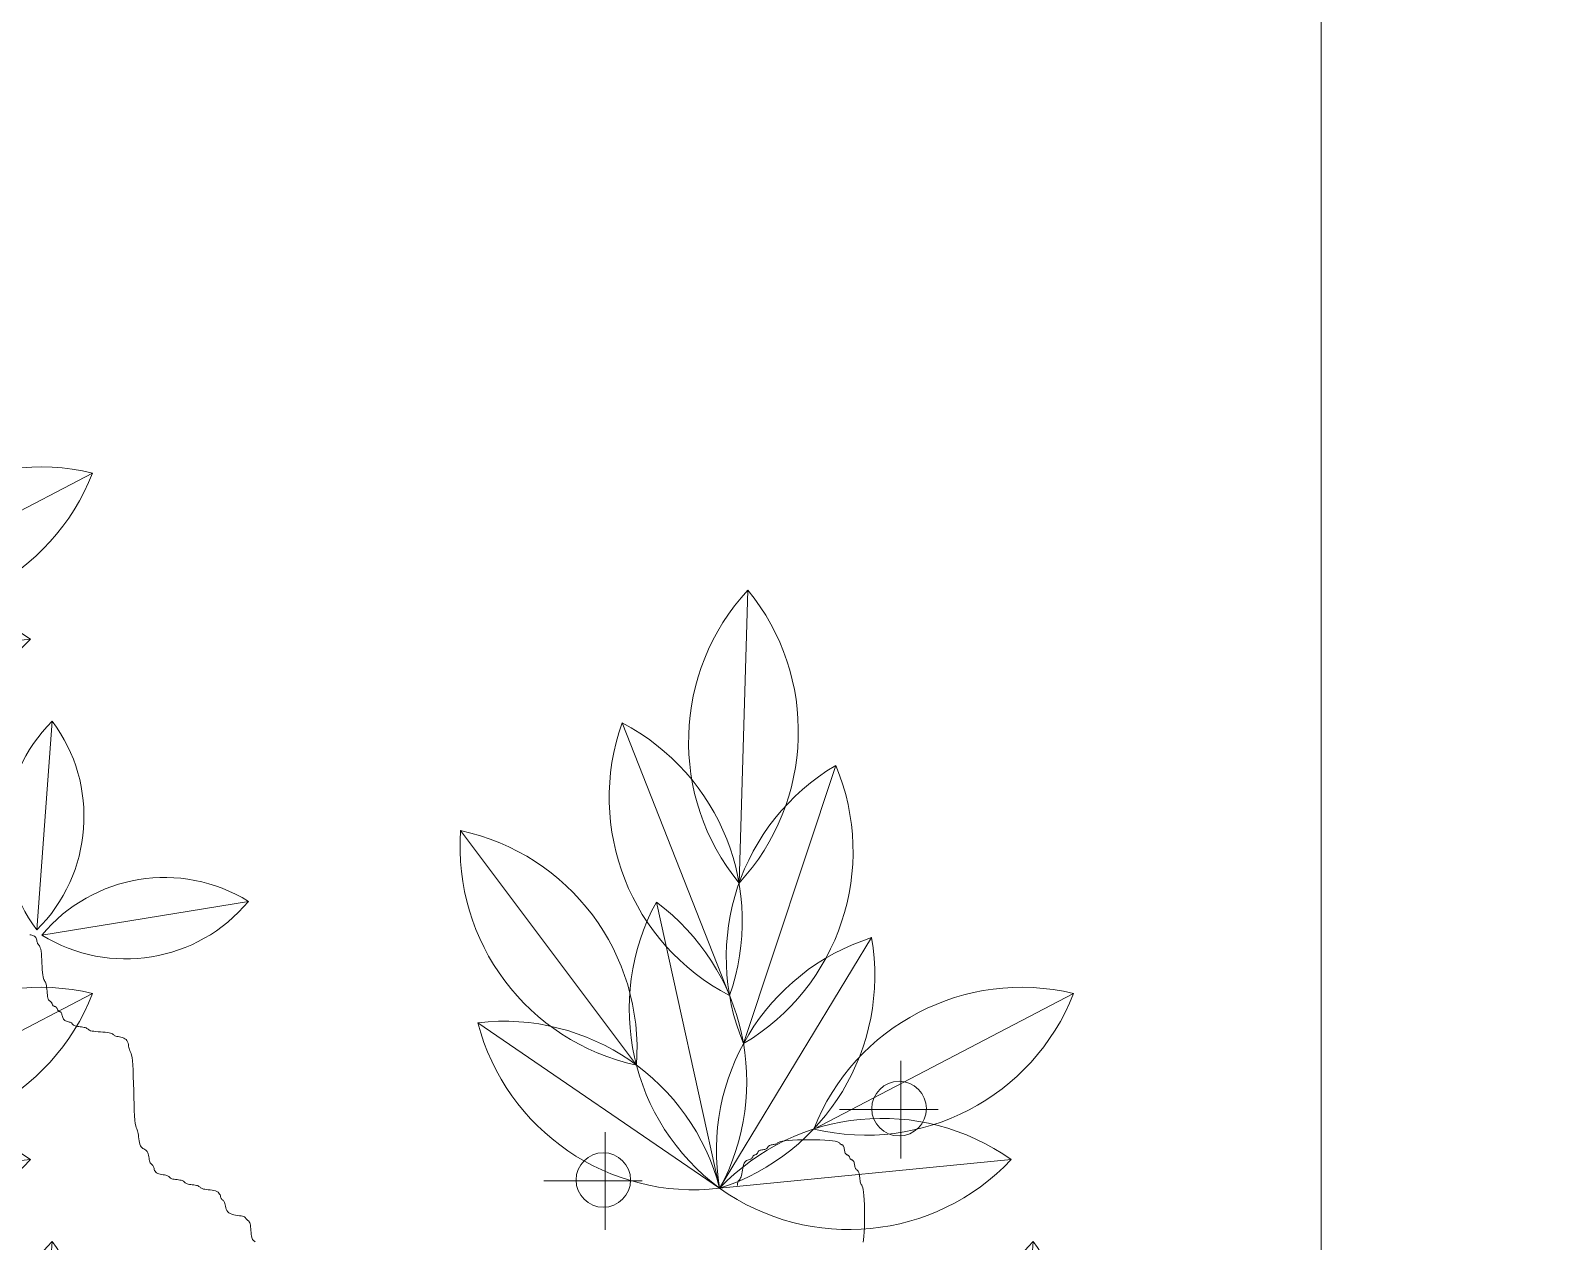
# Model space of a CAD drawing. Header units: millimetres. Extents: x 42 to 552, y 43 to 535.
# Drawn here: x 285.1917 to 285.6748, y 504.8421 to 505.2254 of the extents above; entities that cross this region are included whole.
import ezdxf

# ---------------------------------------------------------------- set-up
doc = ezdxf.new("R2010")
doc.units = ezdxf.units.MM
doc.header["$LTSCALE"] = 0.75
doc.header["$MEASUREMENT"] = 0
doc.layers.add('Gramado', color=9, linetype='Continuous', lineweight=0)
doc.layers.add('Linhas', color=7, linetype='Continuous', lineweight=15)

# ---------------------------------------------------------------- blocks, each defined once
blk = doc.blocks.new('arbusto8vista')
for p, q in [((-0.50849, 1.24433), (-0.5141, 1.05886)), ((-0.58822, 1.16029), (-0.52013, 0.98767)), ((-0.45287, 1.13337), (-0.51128, 0.95724)), ((-0.69041, 1.09209), (-0.57907, 0.94364)), ((-0.56646, 1.04684), (-0.5264, 0.86566)), ((-0.43022, 1.02435), (-0.5264, 0.86566)), ((-0.30228, 0.98898), (-0.46681, 0.90318)), ((-0.67951, 0.97049), (-0.5264, 0.86566)), ((-0.41171, 0.88442), (-0.41171, 0.9463)), ((-0.38813, 0.91553), (-0.45057, 0.91553)), ((-0.59896, 0.83926), (-0.59896, 0.90114)), ((-0.50204, 0.88879), (-0.50182, 0.88907)), ((-0.50182, 0.88907), (-0.50155, 0.88934)), ((-0.50155, 0.88934), (-0.50119, 0.88956)), ((-0.50119, 0.88956), (-0.50074, 0.88974)), ((-0.50074, 0.88974), (-0.50022, 0.88988)), ((-0.50022, 0.88988), (-0.49964, 0.89)), ((-0.49964, 0.89), (-0.49904, 0.8901)), ((-0.49904, 0.8901), (-0.49844, 0.8902)), ((-0.49844, 0.8902), (-0.49787, 0.89032)), ((-0.49787, 0.89032), (-0.49734, 0.89046)), ((-0.49734, 0.89046), (-0.49689, 0.89064)), ((-0.49689, 0.89064), (-0.49653, 0.89086)), ((-0.49653, 0.89086), (-0.49625, 0.89112)), ((-0.49625, 0.89112), (-0.49602, 0.89141)), ((-0.49602, 0.89141), (-0.49581, 0.89171)), ((-0.49581, 0.89171), (-0.49561, 0.89201)), ((-0.49561, 0.89201), (-0.49538, 0.8923)), ((-0.49538, 0.8923), (-0.49509, 0.89256)), ((-0.49509, 0.89256), (-0.49474, 0.89279)), ((-0.49474, 0.89279), (-0.49429, 0.89297)), ((-0.49429, 0.89297), (-0.49376, 0.89311)), ((-0.49376, 0.89311), (-0.49319, 0.89322)), ((-0.49319, 0.89322), (-0.49259, 0.89333)), ((-0.49259, 0.89333), (-0.49198, 0.89343)), ((-0.49198, 0.89343), (-0.49141, 0.89354)), ((-0.49141, 0.89354), (-0.49088, 0.89368)), ((-0.49088, 0.89368), (-0.49043, 0.89386)), ((-0.49043, 0.89386), (-0.49007, 0.89409)), ((-0.49007, 0.89409), (-0.48971, 0.89435)), ((-0.48971, 0.89435), (-0.48928, 0.89464)), ((-0.48928, 0.89464), (-0.48868, 0.89494)), ((-0.48868, 0.89494), (-0.48784, 0.89524)), ((-0.48784, 0.89524), (-0.48665, 0.89553)), ((-0.48665, 0.89553), (-0.48503, 0.89579)), ((-0.48503, 0.89579), (-0.4829, 0.89601)), ((-0.4829, 0.89601), (-0.4802, 0.89619)), ((-0.4802, 0.89619), (-0.47705, 0.89632)), ((-0.47705, 0.89632), (-0.47359, 0.89639)), ((-0.47359, 0.89639), (-0.46999, 0.89642)), ((-0.46999, 0.89642), (-0.46638, 0.89639)), ((-0.46638, 0.89639), (-0.46293, 0.89632)), ((-0.46293, 0.89632), (-0.45977, 0.89619)), ((-0.45977, 0.89619), (-0.45707, 0.89601)), ((-0.45707, 0.89601), (-0.45494, 0.89579)), ((-0.45494, 0.89579), (-0.45333, 0.89553)), ((-0.45333, 0.89553), (-0.45217, 0.89524)), ((-0.45217, 0.89524), (-0.45136, 0.89494)), ((-0.45136, 0.89494), (-0.45083, 0.89464)), ((-0.45083, 0.89464), (-0.45049, 0.89435)), ((-0.45049, 0.89435), (-0.45027, 0.89409)), ((-0.45027, 0.89409), (-0.45008, 0.89386)), ((-0.45008, 0.89386), (-0.44985, 0.89368)), ((-0.44985, 0.89368), (-0.44959, 0.89354)), ((-0.44959, 0.89354), (-0.4493, 0.8934)), ((-0.4493, 0.8934), (-0.449, 0.89326)), ((-0.449, 0.89326), (-0.4487, 0.89309)), ((-0.4487, 0.89309), (-0.44841, 0.89288)), ((-0.44841, 0.89288), (-0.44815, 0.89261)), ((-0.44815, 0.89261), (-0.44793, 0.89225)), ((-0.44793, 0.89225), (-0.44775, 0.8918)), ((-0.44775, 0.8918), (-0.44761, 0.89128)), ((-0.44761, 0.89128), (-0.44749, 0.8907)), ((-0.44749, 0.8907), (-0.44739, 0.8901)), ((-0.44739, 0.8901), (-0.44729, 0.8895)), ((-0.44729, 0.8895), (-0.44717, 0.88892)), ((-0.34172, 0.88381), (-0.5264, 0.86566)), ((-0.51174, 0.8784), (-0.51151, 0.87955)), ((-0.51151, 0.87955), (-0.51124, 0.8806)), ((-0.51124, 0.8806), (-0.51088, 0.8815)), ((-0.51088, 0.8815), (-0.51043, 0.88221)), ((-0.51043, 0.88221), (-0.5099, 0.88275)), ((-0.5099, 0.88275), (-0.50933, 0.88315)), ((-0.50933, 0.88315), (-0.50873, 0.88345)), ((-0.50873, 0.88345), (-0.50813, 0.88367)), ((-0.50813, 0.88367), (-0.50755, 0.88384)), ((-0.50755, 0.88384), (-0.50702, 0.884)), ((-0.50702, 0.884), (-0.50657, 0.88418)), ((-0.50657, 0.88418), (-0.50622, 0.88441)), ((-0.50622, 0.88441), (-0.50594, 0.88467)), ((-0.50594, 0.88467), (-0.50573, 0.88496)), ((-0.50573, 0.88496), (-0.50557, 0.88526)), ((-0.50557, 0.88526), (-0.50542, 0.88556)), ((-0.50542, 0.88556), (-0.50529, 0.88585)), ((-0.50529, 0.88585), (-0.50514, 0.88611)), ((-0.50514, 0.88611), (-0.50496, 0.88634)), ((-0.50496, 0.88634), (-0.50474, 0.88651)), ((-0.50474, 0.88651), (-0.50447, 0.88665)), ((-0.50447, 0.88665), (-0.50419, 0.88677)), ((-0.50419, 0.88677), (-0.50388, 0.88687)), ((-0.50388, 0.88687), (-0.50358, 0.88698)), ((-0.50358, 0.88698), (-0.5033, 0.88709)), ((-0.5033, 0.88709), (-0.50303, 0.88723)), ((-0.50303, 0.88723), (-0.50281, 0.88741)), ((-0.50281, 0.88741), (-0.50263, 0.88764)), ((-0.50263, 0.88764), (-0.50248, 0.8879)), ((-0.50248, 0.8879), (-0.50234, 0.88819)), ((-0.50234, 0.88819), (-0.5022, 0.88849)), ((-0.5022, 0.88849), (-0.50204, 0.88879)), ((-0.44717, 0.88892), (-0.44703, 0.8884)), ((-0.44703, 0.8884), (-0.44685, 0.88795)), ((-0.44685, 0.88795), (-0.44663, 0.88759)), ((-0.44663, 0.88759), (-0.44636, 0.88732)), ((-0.44636, 0.88732), (-0.44608, 0.88711)), ((-0.44608, 0.88711), (-0.44578, 0.88694)), ((-0.44578, 0.88694), (-0.44547, 0.8868)), ((-0.44547, 0.8868), (-0.44519, 0.88666)), ((-0.44519, 0.88666), (-0.44492, 0.88652)), ((-0.44492, 0.88652), (-0.4447, 0.88634)), ((-0.4447, 0.88634), (-0.44452, 0.88611)), ((-0.44452, 0.88611), (-0.44438, 0.88585)), ((-0.44438, 0.88585), (-0.44426, 0.88556)), ((-0.44426, 0.88556), (-0.44416, 0.88526)), ((-0.44416, 0.88526), (-0.44406, 0.88496)), ((-0.44406, 0.88496), (-0.44394, 0.88467)), ((-0.44394, 0.88467), (-0.4438, 0.88441)), ((-0.4438, 0.88441), (-0.44362, 0.88418)), ((-0.44362, 0.88418), (-0.4434, 0.88401)), ((-0.4434, 0.88401), (-0.44314, 0.88386)), ((-0.44314, 0.88386), (-0.44285, 0.88372)), ((-0.44285, 0.88372), (-0.44255, 0.88358)), ((-0.44255, 0.88358), (-0.44225, 0.88341)), ((-0.44225, 0.88341), (-0.44196, 0.8832)), ((-0.44196, 0.8832), (-0.4417, 0.88293)), ((-0.4417, 0.88293), (-0.44147, 0.88257)), ((-0.44147, 0.88257), (-0.44129, 0.88212)), ((-0.44129, 0.88212), (-0.44115, 0.8816)), ((-0.44115, 0.8816), (-0.44104, 0.88102)), ((-0.44104, 0.88102), (-0.44093, 0.88042)), ((-0.44093, 0.88042), (-0.44083, 0.87982)), ((-0.44083, 0.87982), (-0.44071, 0.87924)), ((-0.57537, 0.87037), (-0.63781, 0.87037)), ((-0.51492, 0.86942), (-0.51463, 0.87007)), ((-0.51463, 0.87007), (-0.51428, 0.87061)), ((-0.51428, 0.87061), (-0.51388, 0.8711)), ((-0.51388, 0.8711), (-0.51348, 0.8716)), ((-0.51348, 0.8716), (-0.5131, 0.87218)), ((-0.5131, 0.87218), (-0.51276, 0.87289)), ((-0.51276, 0.87289), (-0.51249, 0.87379)), ((-0.51249, 0.87379), (-0.51228, 0.87484)), ((-0.51228, 0.87484), (-0.5121, 0.87599)), ((-0.5121, 0.87599), (-0.51192, 0.87719)), ((-0.51192, 0.87719), (-0.51174, 0.8784)), ((-0.44071, 0.87924), (-0.44057, 0.87872)), ((-0.44057, 0.87872), (-0.44039, 0.87827)), ((-0.44039, 0.87827), (-0.44017, 0.87791)), ((-0.44017, 0.87791), (-0.43991, 0.87762)), ((-0.43991, 0.87762), (-0.43962, 0.87737)), ((-0.43962, 0.87737), (-0.43932, 0.87713)), ((-0.43932, 0.87713), (-0.43902, 0.87686)), ((-0.43902, 0.87686), (-0.43873, 0.87653)), ((-0.43873, 0.87653), (-0.43847, 0.87612)), ((-0.43847, 0.87612), (-0.43824, 0.87558)), ((-0.43824, 0.87558), (-0.43806, 0.87491)), ((-0.43806, 0.87491), (-0.43792, 0.87412)), ((-0.43792, 0.87412), (-0.43781, 0.87326)), ((-0.43781, 0.87326), (-0.4377, 0.87236)), ((-0.4377, 0.87236), (-0.4376, 0.87145)), ((-0.4376, 0.87145), (-0.43749, 0.87059)), ((-0.43749, 0.87059), (-0.43734, 0.8698)), ((-0.43734, 0.8698), (-0.43717, 0.86913)), ((-0.51518, 0.86752), (-0.51511, 0.86859)), ((-0.51511, 0.86859), (-0.51492, 0.86942)), ((-0.43717, 0.86913), (-0.43694, 0.86858)), ((-0.43694, 0.86858), (-0.43668, 0.8681)), ((-0.43668, 0.8681), (-0.43639, 0.86757)), ((-0.43639, 0.86757), (-0.43609, 0.86691)), ((-0.43609, 0.86691), (-0.43579, 0.86603)), ((-0.43579, 0.86603), (-0.4355, 0.86482)), ((-0.4355, 0.86482), (-0.43524, 0.8632)), ((-0.43524, 0.8632), (-0.43501, 0.86106)), ((-0.43501, 0.86106), (-0.43484, 0.85837)), ((-0.43484, 0.85837), (-0.43471, 0.85522)), ((-0.43471, 0.85522), (-0.43464, 0.85176)), ((-0.43464, 0.85176), (-0.43461, 0.84816)), ((-0.43471, 0.8411), (-0.43484, 0.83795)), ((-0.43464, 0.84456), (-0.43471, 0.8411)), ((-0.43461, 0.84816), (-0.43464, 0.84456)), ((-0.43524, 0.83312), (-0.4355, 0.83152)), ((-0.43501, 0.83526), (-0.43524, 0.83312)), ((-0.43484, 0.83795), (-0.43501, 0.83526)), ((-0.33763, 0.69976), (-0.32783, 0.83194)), ((-0.3344, 0.69653), (-0.20358, 0.71787)), ((-0.34203, 0.69674), (-0.34146, 0.69661)), ((-0.34146, 0.69661), (-0.34085, 0.69647)), ((-0.34085, 0.69647), (-0.34025, 0.6963)), ((-0.34025, 0.6963), (-0.33968, 0.69609)), ((-0.33968, 0.69609), (-0.33915, 0.69581)), ((-0.33915, 0.69581), (-0.3387, 0.69546)), ((-0.3387, 0.69546), (-0.33835, 0.69501)), ((-0.33835, 0.69501), (-0.33807, 0.69448)), ((-0.33807, 0.69448), (-0.33786, 0.69391)), ((-0.33786, 0.69391), (-0.33769, 0.69331)), ((-0.33769, 0.69331), (-0.33755, 0.69271)), ((-0.33755, 0.69271), (-0.33742, 0.69213)), ((-0.33742, 0.69213), (-0.33727, 0.69161)), ((-0.33727, 0.69161), (-0.33709, 0.69116)), ((-0.33709, 0.69116), (-0.33686, 0.69079)), ((-0.33686, 0.69079), (-0.3366, 0.69048)), ((-0.3366, 0.69048), (-0.33631, 0.69014)), ((-0.33631, 0.69014), (-0.33601, 0.68974)), ((-0.33601, 0.68974), (-0.33571, 0.68922)), ((-0.33571, 0.68922), (-0.33542, 0.68851)), ((-0.33542, 0.68851), (-0.33516, 0.68756)), ((-0.33516, 0.68756), (-0.33494, 0.68632)), ((-0.33494, 0.68632), (-0.33476, 0.68474)), ((-0.33476, 0.68474), (-0.33462, 0.68291)), ((-0.33462, 0.68291), (-0.3345, 0.68089)), ((-0.3345, 0.68089), (-0.3344, 0.67879)), ((-0.3344, 0.67879), (-0.3343, 0.67669)), ((-0.3343, 0.67669), (-0.33418, 0.67467)), ((-0.33418, 0.67467), (-0.33404, 0.67283)), ((-0.33404, 0.67283), (-0.33386, 0.67126)), ((-0.33386, 0.67126), (-0.33364, 0.67001)), ((-0.33364, 0.67001), (-0.33337, 0.66905)), ((-0.33337, 0.66905), (-0.33308, 0.6683)), ((-0.33308, 0.6683), (-0.33278, 0.6677)), ((-0.33278, 0.6677), (-0.33248, 0.66717)), ((-0.33248, 0.66717), (-0.3322, 0.66665)), ((-0.3322, 0.66665), (-0.33193, 0.66606)), ((-0.33193, 0.66606), (-0.33171, 0.66535)), ((-0.33171, 0.66535), (-0.33153, 0.66445)), ((-0.33153, 0.66445), (-0.33139, 0.6634)), ((-0.33139, 0.6634), (-0.33127, 0.66225)), ((-0.33127, 0.66225), (-0.33117, 0.66105)), ((-0.33117, 0.66105), (-0.33107, 0.65984)), ((-0.33107, 0.65984), (-0.33095, 0.65869)), ((-0.33095, 0.65869), (-0.33081, 0.65764)), ((-0.33081, 0.65764), (-0.33063, 0.65674)), ((-0.33063, 0.65674), (-0.33041, 0.65603)), ((-0.33041, 0.65603), (-0.33014, 0.65549)), ((-0.33014, 0.65549), (-0.32986, 0.65509)), ((-0.32986, 0.65509), (-0.32956, 0.65479)), ((-0.32956, 0.65479), (-0.32926, 0.65458)), ((-0.32926, 0.65458), (-0.32897, 0.6544)), ((-0.32897, 0.6544), (-0.3287, 0.65424)), ((-0.3287, 0.65424), (-0.32848, 0.65406)), ((-0.32848, 0.65406), (-0.3283, 0.65383)), ((-0.3283, 0.65383), (-0.32816, 0.65357)), ((-0.32816, 0.65357), (-0.32804, 0.65328)), ((-0.32804, 0.65328), (-0.32794, 0.65298)), ((-0.32794, 0.65298), (-0.32784, 0.65268)), ((-0.32784, 0.65268), (-0.32772, 0.65239)), ((-0.32772, 0.65239), (-0.32758, 0.65213)), ((-0.32758, 0.65213), (-0.3274, 0.6519)), ((-0.3274, 0.6519), (-0.32718, 0.65173)), ((-0.32718, 0.65173), (-0.32692, 0.65159)), ((-0.32692, 0.65159), (-0.32663, 0.65147)), ((-0.32663, 0.65147), (-0.32633, 0.65137)), ((-0.32633, 0.65137), (-0.32603, 0.65126)), ((-0.32603, 0.65126), (-0.32574, 0.65115)), ((-0.32574, 0.65115), (-0.32548, 0.65101)), ((-0.32548, 0.65101), (-0.32525, 0.65083)), ((-0.32525, 0.65083), (-0.32507, 0.6506)), ((-0.32507, 0.6506), (-0.32493, 0.65034)), ((-0.32493, 0.65034), (-0.32482, 0.65005)), ((-0.32482, 0.65005), (-0.32471, 0.64975)), ((-0.32471, 0.64975), (-0.32461, 0.64945)), ((-0.32461, 0.64945), (-0.3245, 0.64917)), ((-0.3245, 0.64917), (-0.32435, 0.6489)), ((-0.32435, 0.6489), (-0.32418, 0.64868)), ((-0.32418, 0.64868), (-0.32395, 0.6485)), ((-0.32395, 0.6485), (-0.32369, 0.64835)), ((-0.32369, 0.64835), (-0.3234, 0.64822)), ((-0.3234, 0.64822), (-0.3231, 0.64807)), ((-0.3231, 0.64807), (-0.3228, 0.64791)), ((-0.3228, 0.64791), (-0.32251, 0.6477)), ((-0.32251, 0.6477), (-0.32225, 0.64742)), ((-0.32225, 0.64742), (-0.32202, 0.64707)), ((-0.32202, 0.64707), (-0.32184, 0.64662)), ((-0.32184, 0.64662), (-0.3217, 0.64609)), ((-0.3217, 0.64609), (-0.32156, 0.64552)), ((-0.32156, 0.64552), (-0.32142, 0.64491)), ((-0.32142, 0.64491), (-0.32125, 0.64431)), ((-0.32125, 0.64431), (-0.32104, 0.64374)), ((-0.32104, 0.64374), (-0.32077, 0.64321)), ((-0.32077, 0.64321), (-0.32041, 0.64276)), ((-0.32041, 0.64276), (-0.31996, 0.64241)), ((-0.31996, 0.64241), (-0.31943, 0.64213)), ((-0.31943, 0.64213), (-0.31886, 0.64192)), ((-0.31886, 0.64192), (-0.31826, 0.64176)), ((-0.31826, 0.64176), (-0.31766, 0.64161)), ((-0.31766, 0.64161), (-0.31708, 0.64148)), ((-0.31708, 0.64148), (-0.31655, 0.64133)), ((-0.31655, 0.64133), (-0.3161, 0.64115)), ((-0.3161, 0.64115), (-0.31575, 0.64093)), ((-0.31575, 0.64093), (-0.31546, 0.64066)), ((-0.31546, 0.64066), (-0.31521, 0.64038)), ((-0.31521, 0.64038), (-0.31496, 0.64008)), ((-0.31496, 0.64008), (-0.31469, 0.63978)), ((-0.31469, 0.63978), (-0.31436, 0.63949)), ((-0.31436, 0.63949), (-0.31395, 0.63922)), ((-0.31395, 0.63922), (-0.31341, 0.639)), ((-0.31341, 0.639), (-0.31274, 0.63882)), ((-0.31274, 0.63882), (-0.31195, 0.63868)), ((-0.31195, 0.63868), (-0.31109, 0.63857)), ((-0.31109, 0.63857), (-0.31019, 0.63846)), ((-0.31019, 0.63846), (-0.30928, 0.63836)), ((-0.30928, 0.63836), (-0.30842, 0.63824)), ((-0.30842, 0.63824), (-0.30763, 0.6381)), ((-0.30763, 0.6381), (-0.30696, 0.63792)), ((-0.30696, 0.63792), (-0.30642, 0.6377)), ((-0.30642, 0.6377), (-0.30598, 0.63744)), ((-0.30598, 0.63744), (-0.3056, 0.63715)), ((-0.3056, 0.63715), (-0.30521, 0.63685)), ((-0.30521, 0.63685), (-0.30477, 0.63655)), ((-0.30477, 0.63655), (-0.30423, 0.63626)), ((-0.30423, 0.63626), (-0.30354, 0.636)), ((-0.30354, 0.636), (-0.30265, 0.63577)), ((-0.30265, 0.63577), (-0.30153, 0.6356)), ((-0.30153, 0.6356), (-0.30022, 0.63545)), ((-0.30022, 0.63545), (-0.29878, 0.63534)), ((-0.29878, 0.63534), (-0.29727, 0.63524)), ((-0.29727, 0.63524), (-0.29577, 0.63513)), ((-0.29577, 0.63513), (-0.29433, 0.63502)), ((-0.29433, 0.63502), (-0.29302, 0.63488)), ((-0.29302, 0.63488), (-0.29189, 0.6347)), ((-0.29189, 0.6347), (-0.291, 0.63447)), ((-0.291, 0.63447), (-0.29031, 0.63421)), ((-0.29031, 0.63421), (-0.28977, 0.63392)), ((-0.28977, 0.63392), (-0.28934, 0.63362)), ((-0.28934, 0.63362), (-0.28895, 0.63332)), ((-0.28895, 0.63332), (-0.28856, 0.63304)), ((-0.28856, 0.63304), (-0.28813, 0.63277)), ((-0.28813, 0.63277), (-0.28759, 0.63255)), ((-0.28759, 0.63255), (-0.28691, 0.63237)), ((-0.28691, 0.63237), (-0.28613, 0.63221)), ((-0.28613, 0.63221), (-0.28526, 0.63206)), ((-0.28526, 0.63206), (-0.28436, 0.63188)), ((-0.28436, 0.63188), (-0.28346, 0.63164)), ((-0.28346, 0.63164), (-0.28259, 0.63134)), ((-0.28259, 0.63134), (-0.28181, 0.63093)), ((-0.28181, 0.63093), (-0.28113, 0.6304)), ((-0.28113, 0.6304), (-0.2806, 0.62972)), ((-0.2806, 0.62972), (-0.28019, 0.62894)), ((-0.28019, 0.62894), (-0.27988, 0.62807)), ((-0.27988, 0.62807), (-0.27965, 0.62717)), ((-0.27965, 0.62717), (-0.27947, 0.62627)), ((-0.27947, 0.62627), (-0.27932, 0.62541)), ((-0.27932, 0.62541), (-0.27916, 0.62462)), ((-0.27916, 0.62462), (-0.27898, 0.62395)), ((-0.27898, 0.62395), (-0.27875, 0.6234)), ((-0.27875, 0.6234), (-0.27849, 0.62289)), ((-0.27849, 0.62289), (-0.2782, 0.6223)), ((-0.2782, 0.6223), (-0.2779, 0.62153)), ((-0.2779, 0.62153), (-0.2776, 0.62045)), ((-0.2776, 0.62045), (-0.27731, 0.61895)), ((-0.27731, 0.61895), (-0.27705, 0.61693)), ((-0.27705, 0.61693), (-0.27683, 0.61427)), ((-0.27683, 0.61427), (-0.27665, 0.6109)), ((-0.27665, 0.6109), (-0.27651, 0.60696)), ((-0.27651, 0.60696), (-0.27639, 0.60264)), ((-0.27639, 0.60264), (-0.27629, 0.59814)), ((-0.27629, 0.59814), (-0.27619, 0.59363)), ((-0.27619, 0.59363), (-0.27607, 0.58931)), ((-0.27607, 0.58931), (-0.27593, 0.58538)), ((-0.27593, 0.58538), (-0.27575, 0.58201)), ((-0.27575, 0.58201), (-0.27553, 0.57934)), ((-0.27553, 0.57934), (-0.27526, 0.57731)), ((-0.27526, 0.57731), (-0.27498, 0.5758)), ((-0.27498, 0.5758), (-0.27467, 0.57468)), ((-0.27467, 0.57468), (-0.27437, 0.57384)), ((-0.27437, 0.57384), (-0.27409, 0.57316)), ((-0.27409, 0.57316), (-0.27382, 0.57252)), ((-0.27382, 0.57252), (-0.2736, 0.57179)), ((-0.2736, 0.57179), (-0.27342, 0.57089)), ((-0.27342, 0.57089), (-0.27327, 0.56984)), ((-0.27327, 0.56984), (-0.27314, 0.56869)), ((-0.27314, 0.56869), (-0.27299, 0.56749)), ((-0.27299, 0.56749), (-0.27283, 0.56629)), ((-0.27283, 0.56629), (-0.27262, 0.56514)), ((-0.27262, 0.56514), (-0.27234, 0.56409)), ((-0.27234, 0.56409), (-0.27198, 0.56319)), ((-0.27198, 0.56319), (-0.27153, 0.56247)), ((-0.27153, 0.56247), (-0.27101, 0.56192)), ((-0.27101, 0.56192), (-0.27043, 0.56148)), ((-0.27043, 0.56148), (-0.26983, 0.5611)), ((-0.26983, 0.5611), (-0.26923, 0.56076)), ((-0.26923, 0.56076), (-0.26866, 0.56039)), ((-0.26866, 0.56039), (-0.26813, 0.55996)), ((-0.26813, 0.55996), (-0.26768, 0.55942)), ((-0.26768, 0.55942), (-0.26732, 0.55875)), ((-0.26732, 0.55875), (-0.26705, 0.55796)), ((-0.26705, 0.55796), (-0.26684, 0.5571)), ((-0.26684, 0.5571), (-0.26667, 0.5562)), ((-0.26667, 0.5562), (-0.26653, 0.5553)), ((-0.26653, 0.5553), (-0.26639, 0.55443)), ((-0.26639, 0.55443), (-0.26625, 0.55364)), ((-0.26625, 0.55364), (-0.26607, 0.55297)), ((-0.26607, 0.55297), (-0.26584, 0.55244)), ((-0.26584, 0.55244), (-0.26558, 0.55202)), ((-0.26558, 0.55202), (-0.26529, 0.55169)), ((-0.26529, 0.55169), (-0.26499, 0.55142)), ((-0.26499, 0.55142), (-0.26469, 0.55118)), ((-0.26469, 0.55118), (-0.2644, 0.55093)), ((-0.2644, 0.55093), (-0.26414, 0.55064)), ((-0.26414, 0.55064), (-0.26391, 0.55028)), ((-0.26391, 0.55028), (-0.26373, 0.54983)), ((-0.26373, 0.54983), (-0.26358, 0.54931)), ((-0.26358, 0.54931), (-0.26342, 0.54873)), ((-0.26342, 0.54873), (-0.26324, 0.54813)), ((-0.26324, 0.54813), (-0.26301, 0.54753)), ((-0.26301, 0.54753), (-0.2627, 0.54696)), ((-0.2627, 0.54696), (-0.2623, 0.54643)), ((-0.2623, 0.54643), (-0.26176, 0.54598)), ((-0.26176, 0.54598), (-0.26109, 0.54562)), ((-0.26109, 0.54562), (-0.2603, 0.54535)), ((-0.2603, 0.54535), (-0.25943, 0.54514)), ((-0.25943, 0.54514), (-0.25853, 0.54497)), ((-0.25853, 0.54497), (-0.25763, 0.54483)), ((-0.25763, 0.54483), (-0.25677, 0.5447)), ((-0.25677, 0.5447), (-0.25598, 0.54455)), ((-0.25598, 0.54455), (-0.2553, 0.54437)), ((-0.2553, 0.54437), (-0.25477, 0.54414)), ((-0.25477, 0.54414), (-0.25435, 0.54388)), ((-0.25435, 0.54388), (-0.254, 0.54359)), ((-0.254, 0.54359), (-0.25369, 0.54329)), ((-0.25369, 0.54329), (-0.25338, 0.54299)), ((-0.25338, 0.54299), (-0.25304, 0.5427)), ((-0.25304, 0.5427), (-0.25261, 0.54244)), ((-0.25261, 0.54244), (-0.25208, 0.54222)), ((-0.25208, 0.54222), (-0.2514, 0.54204)), ((-0.2514, 0.54204), (-0.25061, 0.5419)), ((-0.25061, 0.5419), (-0.24975, 0.54178)), ((-0.24975, 0.54178), (-0.24885, 0.54168)), ((-0.24885, 0.54168), (-0.24795, 0.54158)), ((-0.24795, 0.54158), (-0.24708, 0.54146)), ((-0.24708, 0.54146), (-0.24629, 0.54132)), ((-0.24629, 0.54132), (-0.24562, 0.54114)), ((-0.24562, 0.54114), (-0.24508, 0.54092)), ((-0.24508, 0.54092), (-0.24466, 0.54065)), ((-0.24466, 0.54065), (-0.24431, 0.54037)), ((-0.24431, 0.54037), (-0.24401, 0.54007)), ((-0.24401, 0.54007), (-0.2437, 0.53977)), ((-0.2437, 0.53977), (-0.24335, 0.53948)), ((-0.24335, 0.53948), (-0.24293, 0.53922)), ((-0.24293, 0.53922), (-0.24239, 0.53899)), ((-0.24239, 0.53899), (-0.24172, 0.53881)), ((-0.24172, 0.53881), (-0.24093, 0.53867)), ((-0.24093, 0.53867), (-0.24007, 0.53856)), ((-0.24007, 0.53856), (-0.23916, 0.53845)), ((-0.23916, 0.53845), (-0.23826, 0.53835)), ((-0.23826, 0.53835), (-0.2374, 0.53823)), ((-0.2374, 0.53823), (-0.23661, 0.53809)), ((-0.23661, 0.53809), (-0.23594, 0.53792)), ((-0.23594, 0.53792), (-0.2354, 0.53769)), ((-0.2354, 0.53769), (-0.23497, 0.53743)), ((-0.23497, 0.53743), (-0.2346, 0.53714)), ((-0.2346, 0.53714), (-0.23425, 0.53684)), ((-0.23425, 0.53684), (-0.23388, 0.53654)), ((-0.23388, 0.53654), (-0.23344, 0.53625)), ((-0.23344, 0.53625), (-0.23288, 0.53599)), ((-0.23288, 0.53599), (-0.23217, 0.53576)), ((-0.23217, 0.53576), (-0.23127, 0.53559)), ((-0.23127, 0.53559), (-0.23022, 0.53544)), ((-0.23022, 0.53544), (-0.22907, 0.5353)), ((-0.22907, 0.5353), (-0.22786, 0.53516)), ((-0.22786, 0.53516), (-0.22666, 0.53499)), ((-0.22666, 0.53499), (-0.22551, 0.53478)), ((-0.22551, 0.53478), (-0.22446, 0.53451)), ((-0.22446, 0.53451), (-0.22356, 0.53415)), ((-0.22356, 0.53415), (-0.22285, 0.5337)), ((-0.22285, 0.5337), (-0.22231, 0.53318)), ((-0.22231, 0.53318), (-0.2219, 0.5326)), ((-0.2219, 0.5326), (-0.22161, 0.532)), ((-0.22161, 0.532), (-0.22139, 0.5314)), ((-0.22139, 0.5314), (-0.22121, 0.53082)), ((-0.22121, 0.53082), (-0.22105, 0.5303)), ((-0.22105, 0.5303), (-0.22087, 0.52985)), ((-0.22087, 0.52985), (-0.22064, 0.52949)), ((-0.22064, 0.52949), (-0.22038, 0.5292)), ((-0.22038, 0.5292), (-0.22009, 0.52895)), ((-0.22009, 0.52895), (-0.21979, 0.52871)), ((-0.21979, 0.52871), (-0.21949, 0.52844)), ((-0.21949, 0.52844), (-0.21921, 0.52811)), ((-0.21921, 0.52811), (-0.21894, 0.5277)), ((-0.21894, 0.5277), (-0.21872, 0.52716)), ((-0.21872, 0.52716), (-0.21854, 0.52649)), ((-0.21854, 0.52649), (-0.21837, 0.5257)), ((-0.21837, 0.5257), (-0.2182, 0.52484)), ((-0.2182, 0.52484), (-0.21798, 0.52394)), ((-0.21798, 0.52394), (-0.21768, 0.52303)), ((-0.21768, 0.52303), (-0.21728, 0.52217)), ((-0.21728, 0.52217), (-0.21674, 0.52138)), ((-0.21674, 0.52138), (-0.21603, 0.52071)), ((-0.21603, 0.52071), (-0.21513, 0.52018)), ((-0.21513, 0.52018), (-0.21408, 0.51977)), ((-0.21408, 0.51977), (-0.21293, 0.51946)), ((-0.21293, 0.51946), (-0.21172, 0.51923)), ((-0.21172, 0.51923), (-0.21052, 0.51905)), ((-0.21052, 0.51905), (-0.20937, 0.51889)), ((-0.20937, 0.51889), (-0.20832, 0.51874)), ((-0.20832, 0.51874), (-0.20742, 0.51856)), ((-0.20742, 0.51856), (-0.20671, 0.51833)), ((-0.20671, 0.51833), (-0.20617, 0.51807)), ((-0.20617, 0.51807), (-0.20576, 0.51778)), ((-0.20576, 0.51778), (-0.20547, 0.51748)), ((-0.20547, 0.51748), (-0.20525, 0.51718)), ((-0.20525, 0.51718), (-0.20507, 0.5169)), ((-0.20507, 0.5169), (-0.20491, 0.51663)), ((-0.20491, 0.51663), (-0.20473, 0.51641)), ((-0.20473, 0.51641), (-0.2045, 0.51623)), ((-0.2045, 0.51623), (-0.20424, 0.51606)), ((-0.20424, 0.51606), (-0.20395, 0.51589)), ((-0.20395, 0.51589), (-0.20365, 0.51567)), ((-0.20365, 0.51567), (-0.20335, 0.51537)), ((-0.20335, 0.51537), (-0.20306, 0.51497)), ((-0.20306, 0.51497), (-0.2028, 0.51443)), ((-0.2028, 0.51443), (-0.20258, 0.51372)), ((-0.20258, 0.51372), (-0.2024, 0.51282)), ((-0.2024, 0.51282), (-0.20226, 0.51177)), ((-0.20226, 0.51177), (-0.20214, 0.51062)), ((-0.20214, 0.51062), (-0.20204, 0.50942)), ((-0.20204, 0.50942), (-0.20193, 0.50822)), ((-0.20193, 0.50822), (-0.20182, 0.50707)), ((-0.20182, 0.50707), (-0.20168, 0.50602)), ((-0.20168, 0.50602), (-0.2015, 0.50512)), ((-0.2015, 0.50512), (-0.20127, 0.50441)), ((-0.20127, 0.50441), (-0.20101, 0.50386)), ((-0.20101, 0.50386), (-0.20072, 0.50346)), ((-0.20072, 0.50346), (-0.20042, 0.50317)), ((-0.20042, 0.50317), (-0.20012, 0.50295)), ((-0.20012, 0.50295), (-0.19984, 0.50277)), ((-0.19984, 0.50277), (-0.19957, 0.50261)), ((-0.19957, 0.50261), (-0.19935, 0.50243))]:
    blk.add_line(p, q)
for centre in [(-0.4128, 0.91607), (-0.60004, 0.87091)]:
    blk.add_circle(centre, 0.0173)
for centre, radius, start, end in [((-0.40462, 1.14837), 0.14142, 137.26777, 219.27065), ((-0.61798, 1.15482), 0.14142, 317.26777, 39.27065), ((-0.45489, 1.11315), 0.14142, 160.52559, 242.52847), ((-0.65346, 1.03482), 0.14142, 340.52559, 62.52847), ((-0.38077, 1.01171), 0.14142, 120.65084, 202.65372), ((-0.58337, 1.0789), 0.14142, 300.65084, 22.65372), ((-0.54936, 1.08191), 0.14142, 175.8704, 257.87328), ((-0.72012, 0.95383), 0.14142, 355.8704, 77.87328), ((-0.44222, 0.97929), 0.14142, 151.46761, 233.47049), ((-0.65064, 0.93321), 0.14142, 331.46761, 53.47049), ((-0.38704, 0.88969), 0.14142, 107.78234, 189.78522), ((-0.56959, 1.00032), 0.14142, 287.78234, 9.78522), ((-0.33519, 0.85145), 0.14142, 76.54053, 158.54341), ((-0.43389, 1.04071), 0.14142, 256.54053, 338.54341), ((-0.66325, 0.83001), 0.14142, 14.60052, 96.6034), ((-0.54266, 1.00614), 0.14142, 194.60052, 276.6034), ((-0.42362, 0.76851), 0.14142, 54.61151, 136.61438), ((-0.4445, 0.98095), 0.14142, 234.61151, 316.61438), ((-0.2567, 0.76021), 0.10101, 134.75923, 216.7621), ((-0.40875, 0.77149), 0.10101, 314.75923, 36.7621), ((-0.25672, 0.63196), 0.10101, 58.26373, 140.26661), ((-0.28126, 0.78244), 0.10101, 238.26373, 320.26661)]:
    blk.add_arc(centre, radius, start, end)

msp = doc.modelspace()

# ---------------------------------------------------------------- linework, layer by layer
at = {"layer": 'Linhas'}
msp.add_lwpolyline([(285.60028, 507.23776), (285.84649, 507.23776), (285.84649, 504.23776), (285.60028, 504.23776)], close=True, dxfattribs=at)

# ---------------------------------------------------------------- block references
at = {"layer": 'Gramado', "xscale": 0.5, "yscale": 0.5, "zscale": 0.5}
for p in [(285.36251, 504.5908), (285.36251, 504.42608), (285.67308, 504.42608)]:
    msp.add_blockref('arbusto8vista', p, dxfattribs=at)

doc.saveas('drawing.dxf')
